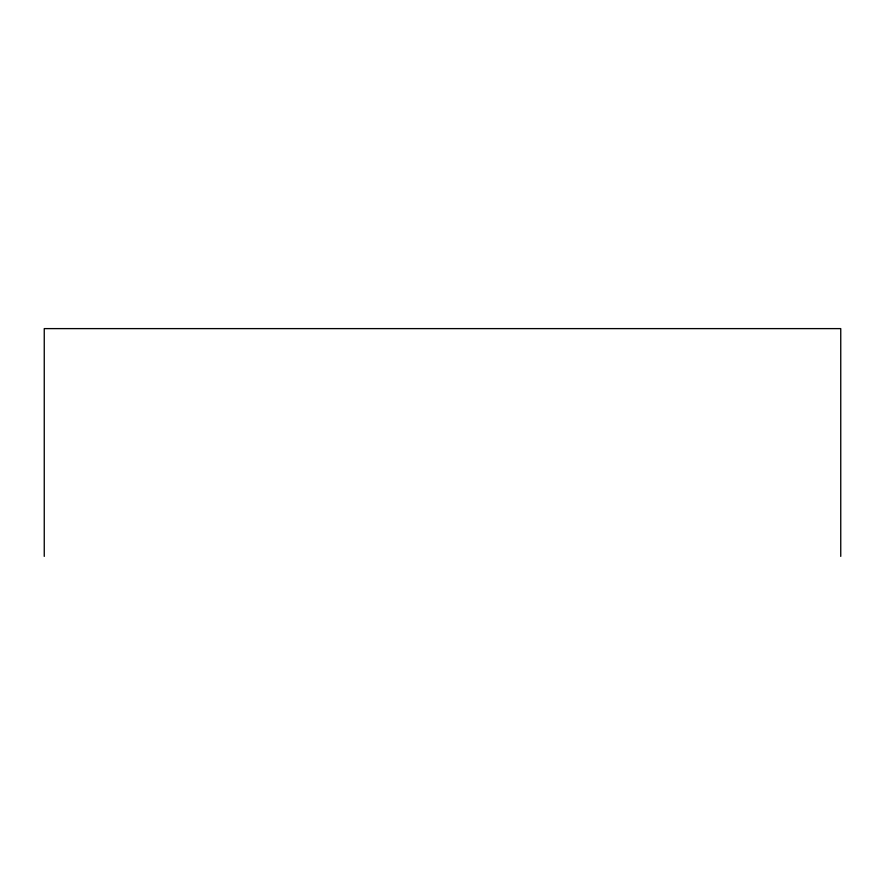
<?xml version="1.0" encoding="UTF-8"?>
<svg xmlns="http://www.w3.org/2000/svg" width="885" height="885" viewBox="0 0 885 885"><rect width="100%" height="100%" fill="white"/><g stroke="black" fill="none" stroke-linecap="round" stroke-linejoin="round"><path stroke-width="1.33" d="M840.75 556.388L840.75 328.612L44.25 328.612L44.25 556.388"/></g></svg>
